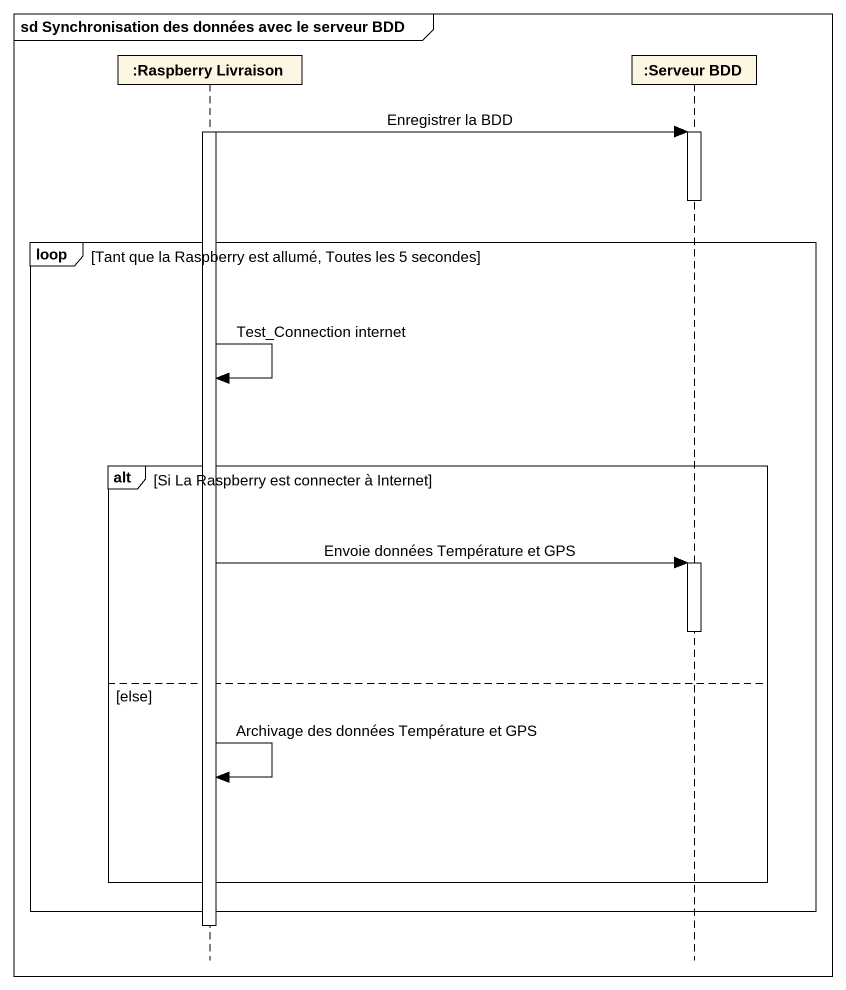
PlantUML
@startuml
mainframe sd Synchronisation des données avec le serveur BDD
hide footbox
participant ":Raspberry Livraison" as Raspberry_Livraison
participant ":Serveur BDD" as Serveur_BDD

activate Raspberry_Livraison
Raspberry_Livraison -> Serveur_BDD : Enregistrer la BDD
activate Serveur_BDD
deactivate Serveur_BDD
loop Tant que la Raspberry est allumé, Toutes les 5 secondes
  Raspberry_Livraison -> Raspberry_Livraison : Test_Connection internet
  alt Si La Raspberry est connecter à Internet
    Raspberry_Livraison -> Serveur_BDD : Envoie données Température et GPS
    activate Serveur_BDD
    deactivate Serveur_BDD
  else else
    Raspberry_Livraison -> Raspberry_Livraison : Archivage des données Température et GPS
  end
end
deactivate Raspberry_Livraison
@enduml
